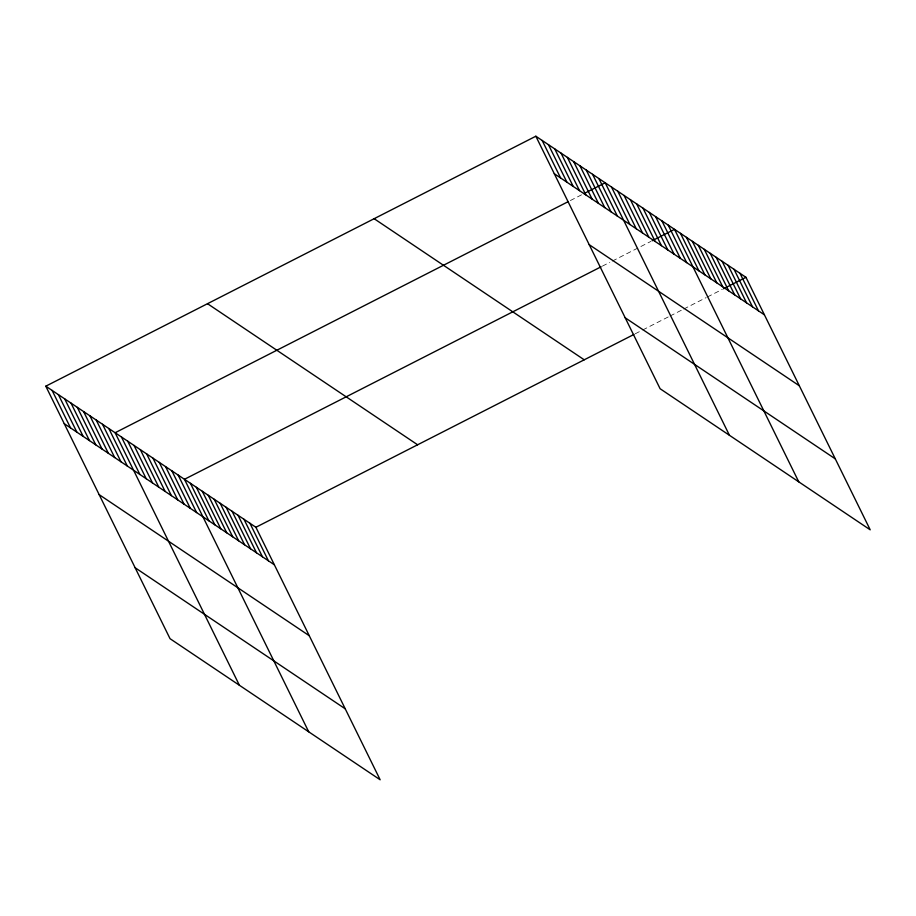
<?xml version="1.0" encoding="UTF-8"?>
<svg xmlns="http://www.w3.org/2000/svg" width="916" height="916" viewBox="0 0 916 916"><rect width="100%" height="100%" fill="white"/><g stroke="black" fill="none" stroke-linecap="round" stroke-linejoin="round"><path stroke-width="0.69" stroke-dasharray="4.58 3.44" d="M570.359 200.547L581.545 194.833M602.362 266.144L609.827 262.331M612.323 261.071L650.887 241.4M635.235 333.779L641.452 330.607M642.7 329.978L668.829 316.65M670.065 316.02L681.264 310.306M683.748 309.035L706.144 297.62M707.392 296.979L722.312 289.364"/><path stroke-width="1.37" d="M45.8 386.186L255.896 527.273L380.151 779.779L170.044 638.692L45.8 386.186L535.849 136.221L745.956 277.308L870.2 529.814L660.104 388.728L535.849 136.221M567.863 201.818L115.13 432.741L239.385 685.248M584.042 193.574L605.19 182.776L729.434 435.283M601.125 266.774L184.471 479.297L308.715 731.804M652.123 240.759L674.519 229.344L798.763 481.85M255.896 527.273L633.998 334.42M723.56 288.735L745.956 277.308M554.306 173.731L764.402 314.818M589.217 244.675L799.325 385.773M625.193 317.783L835.289 458.87M374.14 218.706L584.236 359.805M207.52 303.7L417.616 444.787M64.257 423.684L274.353 564.783M99.168 494.64L309.265 635.727M135.133 567.737L345.24 708.824M740.002 273.311L758.459 310.822M734.048 269.315L752.505 306.826M728.094 265.319L746.551 302.83M722.14 261.323L740.597 298.834M716.186 257.327L734.643 294.826M710.232 253.331L728.689 290.83M704.278 249.335L722.735 286.834M698.324 245.328L716.781 282.838M692.382 241.332L710.827 278.842M686.428 237.336L704.885 274.846M680.473 233.34L698.931 270.85M668.211 225.107L686.668 262.617M661.913 220.882L680.37 258.381M655.604 216.645L674.062 254.156M649.307 212.409L667.764 249.919M642.998 208.172L661.455 245.683M636.7 203.947L655.158 241.458M630.403 199.711L648.849 237.221M624.094 195.474L642.551 232.985M617.796 191.249L636.242 228.76M611.487 187.013L629.945 224.523M598.881 178.551L617.338 216.061M592.583 174.315L611.041 211.825M586.274 170.078L604.732 207.589M579.977 165.853L598.434 203.363M573.668 161.617L592.125 199.127M567.37 157.38L585.828 194.89M561.061 153.155L579.519 190.665M554.764 148.919L573.221 186.429M548.455 144.682L566.912 182.192M542.158 140.457L560.615 177.967M249.942 523.276L268.399 560.787M243.988 519.28L262.445 556.779M238.046 515.284L256.491 552.783M232.091 511.277L250.549 548.787M226.138 507.281L244.595 544.791M220.184 503.285L238.641 540.795M214.23 499.289L232.687 536.799M208.276 495.293L226.733 532.803M202.321 491.297L220.779 528.807M196.368 487.301L214.825 524.799M190.414 483.305L208.871 520.803M178.162 475.072L196.619 512.571M171.864 470.835L190.31 508.346M165.556 466.599L184.013 504.109M159.258 462.374L177.704 499.873M152.949 458.137L171.406 495.648M146.652 453.901L165.109 491.411M140.343 449.676L158.8 487.175M134.045 445.439L152.503 482.95M127.736 441.203L146.194 478.713M121.439 436.978L139.896 474.477M108.832 428.505L127.29 466.015M102.523 424.28L120.981 461.779M96.226 420.043L114.683 457.553M89.917 415.807L108.374 453.317M83.619 411.582L102.077 449.08M77.31 407.345L95.768 444.855M71.013 403.109L89.47 440.619M64.704 398.884L83.161 436.382M58.406 394.647L76.864 432.157M52.098 390.411L70.555 427.921"/></g></svg>
